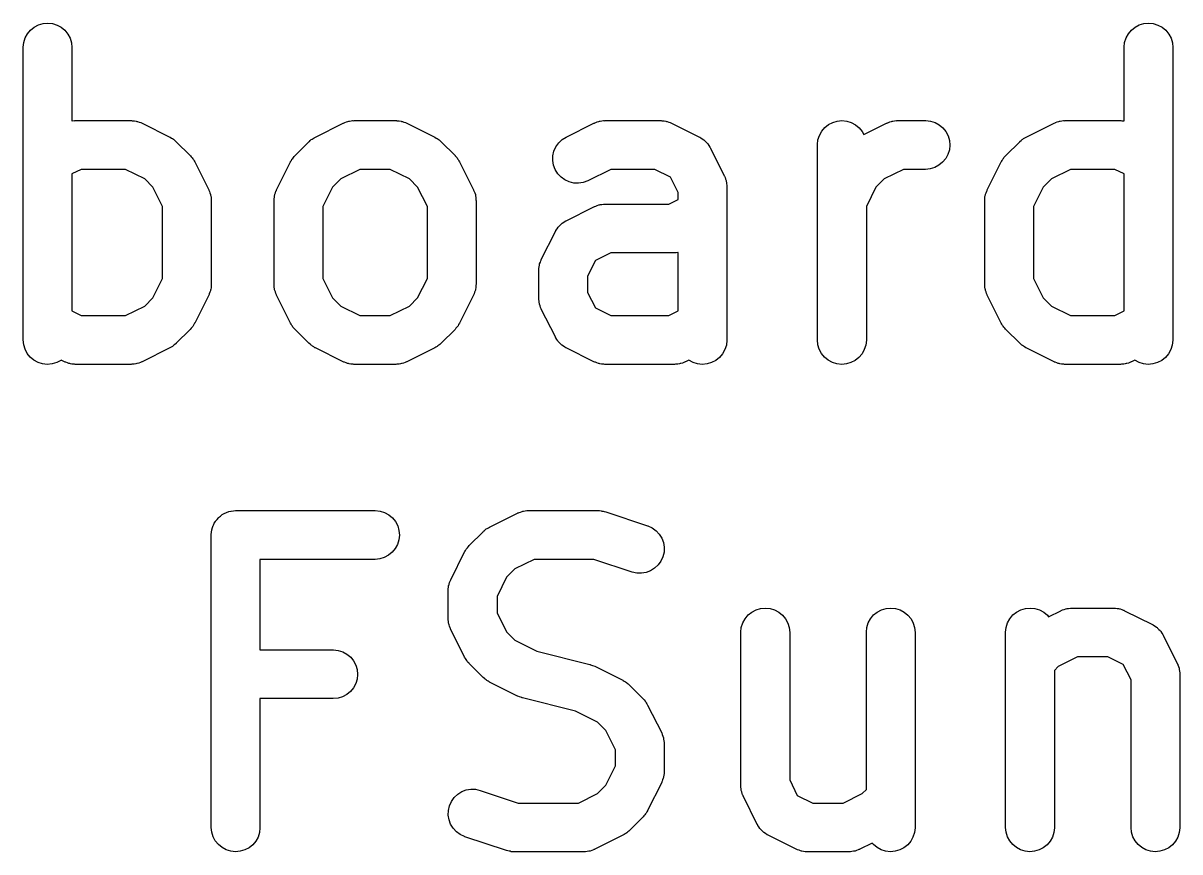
# Model space of a CAD drawing. Extents: x 78 to 209, y -131 to -41.
# Drawn here: x 168.59 to 174.51, y -102.51 to -98.26 of the extents above; entities that cross this region are included whole.
import ezdxf

# ---------------------------------------------------------------- set-up
doc = ezdxf.new("R2010")
doc.units = 0
doc.layers.add('BLACK', color=7, linetype='CONTINUOUS')

msp = doc.modelspace()

# ---------------------------------------------------------------- linework, layer by layer
at = {"layer": 'BLACK', "linetype": 'CONTINUOUS'}
for p, q in [((168.608, -98.3149), (168.624, -98.2963)), ((168.624, -98.2963), (168.643, -98.281)), ((168.643, -98.281), (168.664, -98.2697)), ((168.664, -98.2697), (168.688, -98.2628)), ((168.688, -98.2628), (168.712, -98.2606)), ((168.712, -98.2606), (168.736, -98.2631)), ((168.736, -98.2631), (168.76, -98.2703)), ((168.76, -98.2703), (168.781, -98.2819)), ((168.781, -98.2819), (168.8, -98.2975)), ((168.8, -98.2975), (168.815, -98.3164)), ((174.251, -98.3149), (174.267, -98.2963)), ((174.267, -98.2963), (174.286, -98.281)), ((174.286, -98.281), (174.307, -98.2697)), ((174.307, -98.2697), (174.331, -98.2628)), ((174.331, -98.2628), (174.355, -98.2606)), ((174.355, -98.2606), (174.379, -98.2631)), ((174.379, -98.2631), (174.402, -98.2703)), ((174.402, -98.2703), (174.424, -98.2819)), ((174.424, -98.2819), (174.443, -98.2975)), ((174.443, -98.2975), (174.458, -98.3164)), ((168.586, -98.3838), (168.589, -98.3596)), ((168.589, -98.3596), (168.596, -98.3363)), ((168.596, -98.3363), (168.608, -98.3149)), ((168.815, -98.3164), (168.827, -98.3379)), ((168.827, -98.3379), (168.834, -98.3613)), ((168.834, -98.3613), (168.836, -98.3856)), ((174.229, -98.3838), (174.232, -98.3596)), ((174.232, -98.3596), (174.239, -98.3363)), ((174.239, -98.3363), (174.251, -98.3149)), ((174.458, -98.3164), (174.47, -98.3379)), ((174.47, -98.3379), (174.477, -98.3613)), ((174.477, -98.3613), (174.479, -98.3856)), ((168.586, -98.3856), (168.586, -98.3838)), ((168.586, -99.8856), (168.586, -98.3856)), ((168.836, -98.3856), (168.836, -98.7623)), ((174.229, -98.3856), (174.229, -98.3838)), ((174.229, -98.7624), (174.229, -98.3856)), ((174.479, -98.3856), (174.479, -99.8856)), ((168.836, -98.7623), (168.838, -98.7621)), ((168.838, -98.7621), (168.847, -98.7608)), ((168.847, -98.7608), (168.85, -98.7609)), ((168.85, -98.7609), (168.854, -98.7606)), ((168.854, -98.7606), (169.14, -98.7606)), ((169.14, -98.7606), (169.141, -98.7606)), ((169.141, -98.7606), (169.145, -98.761)), ((169.145, -98.761), (169.149, -98.7609)), ((169.149, -98.7609), (169.157, -98.7624)), ((169.157, -98.7624), (169.166, -98.7633)), ((169.166, -98.7633), (169.169, -98.7644)), ((169.169, -98.7644), (169.173, -98.765)), ((169.173, -98.765), (169.181, -98.7681)), ((169.181, -98.7681), (169.189, -98.7707)), ((169.189, -98.7707), (169.192, -98.7725)), ((169.192, -98.7725), (169.196, -98.7738)), ((169.196, -98.7738), (169.338, -98.8452)), ((170.084, -98.8452), (170.227, -98.7738)), ((170.227, -98.7738), (170.228, -98.773)), ((170.228, -98.773), (170.232, -98.7717)), ((170.232, -98.7717), (170.235, -98.77)), ((170.235, -98.77), (170.243, -98.7675)), ((170.243, -98.7675), (170.251, -98.7646)), ((170.251, -98.7646), (170.255, -98.764)), ((170.255, -98.764), (170.258, -98.763)), ((170.258, -98.763), (170.267, -98.7621)), ((170.267, -98.7621), (170.275, -98.7608)), ((170.275, -98.7608), (170.279, -98.7609)), ((170.279, -98.7609), (170.283, -98.7606)), ((170.283, -98.7606), (170.497, -98.7606)), ((170.497, -98.7606), (170.499, -98.7606)), ((170.499, -98.7606), (170.502, -98.761)), ((170.502, -98.761), (170.506, -98.7609)), ((170.506, -98.7609), (170.514, -98.7624)), ((170.514, -98.7624), (170.523, -98.7633)), ((170.523, -98.7633), (170.526, -98.7644)), ((170.526, -98.7644), (170.53, -98.765)), ((170.53, -98.765), (170.538, -98.7681)), ((170.538, -98.7681), (170.546, -98.7707)), ((170.546, -98.7707), (170.549, -98.7725)), ((170.549, -98.7725), (170.553, -98.7738)), ((170.553, -98.7738), (170.696, -98.8452)), ((171.37, -98.8452), (171.512, -98.7738)), ((171.512, -98.7738), (171.514, -98.773)), ((171.514, -98.773), (171.517, -98.7717)), ((171.517, -98.7717), (171.521, -98.77)), ((171.521, -98.77), (171.529, -98.7675)), ((171.529, -98.7675), (171.537, -98.7646)), ((171.537, -98.7646), (171.54, -98.764)), ((171.54, -98.764), (171.544, -98.763)), ((171.544, -98.763), (171.553, -98.7621)), ((171.553, -98.7621), (171.561, -98.7608)), ((171.561, -98.7608), (171.565, -98.7609)), ((171.565, -98.7609), (171.568, -98.7606)), ((171.568, -98.7606), (171.854, -98.7606)), ((171.854, -98.7606), (171.856, -98.7606)), ((171.856, -98.7606), (171.859, -98.761)), ((171.859, -98.761), (171.863, -98.7609)), ((171.863, -98.7609), (171.872, -98.7624)), ((171.872, -98.7624), (171.88, -98.7633)), ((171.88, -98.7633), (171.883, -98.7644)), ((171.883, -98.7644), (171.887, -98.765)), ((171.887, -98.765), (171.895, -98.7681)), ((171.895, -98.7681), (171.903, -98.7707)), ((171.903, -98.7707), (171.906, -98.7725)), ((171.906, -98.7725), (171.91, -98.7738)), ((171.91, -98.7738), (172.053, -98.8452)), ((172.714, -98.781), (172.736, -98.7697)), ((172.736, -98.7697), (172.759, -98.7628)), ((172.759, -98.7628), (172.783, -98.7606)), ((172.783, -98.7606), (172.808, -98.7631)), ((172.808, -98.7631), (172.831, -98.7703)), ((172.831, -98.7703), (172.852, -98.7819)), ((172.895, -98.8324), (173.012, -98.7738)), ((173.012, -98.7738), (173.014, -98.773)), ((173.014, -98.773), (173.017, -98.7717)), ((173.017, -98.7717), (173.021, -98.77)), ((173.021, -98.77), (173.029, -98.7675)), ((173.029, -98.7675), (173.037, -98.7646)), ((173.037, -98.7646), (173.04, -98.764)), ((173.04, -98.764), (173.044, -98.763)), ((173.044, -98.763), (173.053, -98.7621)), ((173.053, -98.7621), (173.061, -98.7608)), ((173.061, -98.7608), (173.065, -98.7609)), ((173.065, -98.7609), (173.068, -98.7606)), ((173.068, -98.7606), (173.211, -98.7606)), ((173.211, -98.7606), (173.213, -98.7606)), ((173.213, -98.7606), (173.237, -98.7633)), ((173.237, -98.7633), (173.26, -98.7707)), ((173.26, -98.7707), (173.282, -98.7824)), ((173.727, -98.8452), (173.87, -98.7738)), ((173.87, -98.7738), (173.871, -98.773)), ((173.871, -98.773), (173.875, -98.7717)), ((173.875, -98.7717), (173.878, -98.77)), ((173.878, -98.77), (173.886, -98.7675)), ((173.886, -98.7675), (173.894, -98.7646)), ((173.894, -98.7646), (173.898, -98.764)), ((173.898, -98.764), (173.901, -98.763)), ((173.901, -98.763), (173.91, -98.7621)), ((173.91, -98.7621), (173.918, -98.7608)), ((173.918, -98.7608), (173.922, -98.7609)), ((173.922, -98.7609), (173.925, -98.7606)), ((173.925, -98.7606), (174.211, -98.7606)), ((174.211, -98.7606), (174.213, -98.7606)), ((174.213, -98.7606), (174.217, -98.761)), ((174.217, -98.761), (174.22, -98.7609)), ((174.22, -98.7609), (174.229, -98.7624)), ((174.229, -98.7624), (174.229, -98.7624)), ((172.66, -98.8596), (172.668, -98.8363)), ((172.668, -98.8363), (172.679, -98.8149)), ((172.679, -98.8149), (172.695, -98.7963)), ((172.695, -98.7963), (172.714, -98.781)), ((172.852, -98.7819), (172.871, -98.7975)), ((172.871, -98.7975), (172.887, -98.8164)), ((172.887, -98.8164), (172.895, -98.8324)), ((173.282, -98.7824), (173.3, -98.7981)), ((173.3, -98.7981), (173.316, -98.8171)), ((173.316, -98.8171), (173.327, -98.8387)), ((169.338, -98.8452), (169.34, -98.846)), ((169.34, -98.846), (169.346, -98.8498)), ((169.346, -98.8498), (169.352, -98.8531)), ((169.352, -98.8531), (169.356, -98.8564)), ((169.356, -98.8564), (169.36, -98.8593)), ((169.36, -98.8593), (169.366, -98.8642)), ((169.366, -98.8642), (169.371, -98.8686)), ((169.371, -98.8686), (169.442, -98.94)), ((169.98, -98.94), (170.051, -98.8686)), ((170.051, -98.8686), (170.053, -98.8674)), ((170.053, -98.8674), (170.058, -98.863)), ((170.058, -98.863), (170.063, -98.8582)), ((170.063, -98.8582), (170.068, -98.8554)), ((170.068, -98.8554), (170.072, -98.8522)), ((170.072, -98.8522), (170.078, -98.8489)), ((170.078, -98.8489), (170.084, -98.8452)), ((170.696, -98.8452), (170.697, -98.846)), ((170.697, -98.846), (170.703, -98.8498)), ((170.703, -98.8498), (170.709, -98.8531)), ((170.709, -98.8531), (170.713, -98.8564)), ((170.713, -98.8564), (170.718, -98.8593)), ((170.718, -98.8593), (170.723, -98.8642)), ((170.723, -98.8642), (170.728, -98.8686)), ((170.728, -98.8686), (170.8, -98.94)), ((171.307, -98.9171), (171.317, -98.8948)), ((171.317, -98.8948), (171.331, -98.8749)), ((171.331, -98.8749), (171.349, -98.8582)), ((171.349, -98.8582), (171.37, -98.8452)), ((172.053, -98.8452), (172.054, -98.846)), ((172.054, -98.846), (172.057, -98.8475)), ((172.057, -98.8475), (172.059, -98.8486)), ((172.059, -98.8486), (172.067, -98.8541)), ((172.067, -98.8541), (172.075, -98.8593)), ((172.075, -98.8593), (172.077, -98.8611)), ((172.077, -98.8611), (172.079, -98.8627)), ((172.079, -98.8627), (172.085, -98.8696)), ((172.085, -98.8696), (172.092, -98.8763)), ((172.092, -98.8763), (172.094, -98.8785)), ((172.094, -98.8785), (172.096, -98.8804)), ((172.096, -98.8804), (172.101, -98.8885)), ((172.101, -98.8885), (172.106, -98.8963)), ((172.658, -98.8838), (172.66, -98.8596)), ((172.658, -98.8856), (172.658, -98.8838)), ((172.658, -99.8856), (172.658, -98.8856)), ((173.327, -98.8387), (173.334, -98.8621)), ((173.334, -98.8621), (173.336, -98.8864)), ((173.336, -98.8864), (173.334, -98.9107)), ((173.623, -98.94), (173.694, -98.8686)), ((173.694, -98.8686), (173.695, -98.8674)), ((173.695, -98.8674), (173.701, -98.863)), ((173.701, -98.863), (173.706, -98.8582)), ((173.706, -98.8582), (173.71, -98.8554)), ((173.71, -98.8554), (173.714, -98.8522)), ((173.714, -98.8522), (173.721, -98.8489)), ((173.721, -98.8489), (173.727, -98.8452)), ((169.442, -98.94), (169.444, -98.9413)), ((169.444, -98.9413), (169.448, -98.9468)), ((169.448, -98.9468), (169.453, -98.9519)), ((169.453, -98.9519), (169.456, -98.9563)), ((169.964, -98.9589), (169.968, -98.9549)), ((169.968, -98.9549), (169.971, -98.9505)), ((169.971, -98.9505), (169.975, -98.9455)), ((169.975, -98.9455), (169.98, -98.94)), ((170.8, -98.94), (170.801, -98.9413)), ((170.801, -98.9413), (170.805, -98.9468)), ((170.805, -98.9468), (170.81, -98.9519)), ((170.81, -98.9519), (170.813, -98.9563)), ((171.301, -98.9408), (171.307, -98.9171)), ((171.301, -98.9652), (171.301, -98.9408)), ((172.106, -98.8963), (172.107, -98.8988)), ((172.107, -98.8988), (172.109, -98.9011)), ((172.109, -98.9011), (172.18, -99.044)), ((173.326, -98.934), (173.315, -98.9555)), ((173.334, -98.9107), (173.326, -98.934)), ((173.607, -98.9589), (173.611, -98.9549)), ((173.611, -98.9549), (173.613, -98.9505)), ((173.613, -98.9505), (173.618, -98.9455)), ((173.618, -98.9455), (173.623, -98.94)), ((168.884, -99.0106), (168.836, -99.0343)), ((169.11, -99.0106), (168.884, -99.0106)), ((169.209, -99.0597), (169.11, -99.0106)), ((169.456, -98.9563), (169.459, -98.9603)), ((169.459, -98.9603), (169.462, -98.9666)), ((169.462, -98.9666), (169.466, -98.9725)), ((169.466, -98.9725), (169.537, -99.1154)), ((169.885, -99.1154), (169.956, -98.9725)), ((169.956, -98.9725), (169.957, -98.971)), ((169.957, -98.971), (169.961, -98.9651)), ((169.961, -98.9651), (169.964, -98.9589)), ((170.312, -99.0106), (170.214, -99.0597)), ((170.467, -99.0106), (170.312, -99.0106)), ((170.566, -99.0597), (170.467, -99.0106)), ((170.813, -98.9563), (170.816, -98.9603)), ((170.816, -98.9603), (170.819, -98.9666)), ((170.819, -98.9666), (170.823, -98.9725)), ((170.823, -98.9725), (170.894, -99.1154)), ((171.305, -98.9893), (171.301, -98.9652)), ((171.313, -99.0121), (171.305, -98.9893)), ((171.326, -99.0329), (171.313, -99.0121)), ((171.598, -99.0106), (171.481, -99.0688)), ((171.824, -99.0106), (171.598, -99.0106)), ((171.904, -99.0502), (171.824, -99.0106)), ((173.098, -99.0106), (172.999, -99.0597)), ((173.211, -99.0106), (173.098, -99.0106)), ((173.235, -99.0082), (173.211, -99.0106)), ((173.259, -99.0011), (173.235, -99.0082)), ((173.28, -98.9897), (173.259, -99.0011)), ((173.299, -98.9743), (173.28, -98.9897)), ((173.315, -98.9555), (173.299, -98.9743)), ((173.528, -99.1154), (173.599, -98.9725)), ((173.599, -98.9725), (173.6, -98.971)), ((173.6, -98.971), (173.604, -98.9651)), ((173.604, -98.9651), (173.607, -98.9589)), ((173.955, -99.0106), (173.857, -99.0597)), ((174.182, -99.0106), (173.955, -99.0106)), ((174.229, -99.0343), (174.182, -99.0106)), ((168.836, -99.0343), (168.836, -99.7369)), ((169.251, -99.1025), (169.209, -99.0597)), ((170.214, -99.0597), (170.171, -99.1025)), ((170.608, -99.1025), (170.566, -99.0597)), ((171.343, -99.0507), (171.326, -99.0329)), ((171.362, -99.065), (171.343, -99.0507)), ((171.385, -99.0752), (171.362, -99.065)), ((171.48, -99.0696), (171.457, -99.078)), ((171.481, -99.0688), (171.48, -99.0696)), ((171.943, -99.1294), (171.904, -99.0502)), ((172.18, -99.044), (172.181, -99.0455)), ((172.181, -99.0455), (172.182, -99.049)), ((172.182, -99.049), (172.184, -99.0522)), ((172.184, -99.0522), (172.186, -99.0604)), ((172.186, -99.0604), (172.189, -99.0684)), ((172.189, -99.0684), (172.19, -99.0721)), ((172.19, -99.0721), (172.191, -99.0756)), ((172.999, -99.0597), (172.957, -99.1025)), ((173.857, -99.0597), (173.814, -99.1025)), ((174.229, -99.7369), (174.229, -99.0343)), ((169.3, -99.2008), (169.251, -99.1025)), ((169.537, -99.1154), (169.538, -99.1169)), ((169.538, -99.1169), (169.539, -99.1204)), ((169.539, -99.1204), (169.541, -99.1237)), ((169.541, -99.1237), (169.543, -99.1318)), ((169.543, -99.1318), (169.546, -99.1399)), ((169.876, -99.1382), (169.879, -99.1302)), ((169.879, -99.1302), (169.882, -99.122)), ((169.882, -99.122), (169.884, -99.1188)), ((169.884, -99.1188), (169.885, -99.1154)), ((170.171, -99.1025), (170.122, -99.2008)), ((170.658, -99.2008), (170.608, -99.1025)), ((170.894, -99.1154), (170.895, -99.1169)), ((170.895, -99.1169), (170.896, -99.1204)), ((170.896, -99.1204), (170.898, -99.1237)), ((170.898, -99.1237), (170.901, -99.1318)), ((170.901, -99.1318), (170.904, -99.1398)), ((171.408, -99.0808), (171.385, -99.0752)), ((171.433, -99.0818), (171.408, -99.0808)), ((171.457, -99.078), (171.433, -99.0818)), ((171.943, -99.1655), (171.943, -99.1294)), ((172.191, -99.0756), (172.192, -99.0841)), ((172.192, -99.0841), (172.193, -99.0925)), ((172.193, -99.0925), (172.193, -99.0962)), ((172.193, -99.0962), (172.193, -99.0999)), ((172.193, -99.0999), (172.193, -99.8856)), ((172.957, -99.1025), (172.908, -99.2008)), ((173.519, -99.1382), (173.522, -99.1302)), ((173.522, -99.1302), (173.525, -99.122)), ((173.525, -99.122), (173.527, -99.1188)), ((173.527, -99.1188), (173.528, -99.1154)), ((173.814, -99.1025), (173.765, -99.2008)), ((169.546, -99.1399), (169.547, -99.1435)), ((169.547, -99.1435), (169.548, -99.147)), ((169.548, -99.147), (169.549, -99.1555)), ((169.549, -99.1555), (169.55, -99.1639)), ((169.55, -99.1639), (169.55, -99.1676)), ((169.55, -99.1676), (169.55, -99.1713)), ((169.55, -99.1713), (169.55, -99.5999)), ((169.872, -99.1622), (169.874, -99.1538)), ((169.872, -99.1659), (169.872, -99.1622)), ((169.872, -99.1695), (169.872, -99.1659)), ((169.872, -99.1713), (169.872, -99.1695)), ((169.872, -99.5999), (169.872, -99.1713)), ((169.874, -99.1538), (169.875, -99.1453)), ((169.875, -99.1453), (169.876, -99.1418)), ((169.876, -99.1418), (169.876, -99.1382)), ((170.904, -99.1398), (170.904, -99.1435)), ((170.904, -99.1435), (170.905, -99.147)), ((170.905, -99.147), (170.906, -99.1555)), ((170.906, -99.1555), (170.907, -99.1639)), ((170.907, -99.1639), (170.907, -99.1676)), ((170.907, -99.1676), (170.908, -99.1713)), ((170.908, -99.1713), (170.908, -99.5999)), ((171.54, -99.1926), (171.544, -99.1915)), ((171.544, -99.1915), (171.553, -99.1907)), ((171.553, -99.1907), (171.561, -99.1894)), ((171.561, -99.1894), (171.565, -99.1895)), ((171.565, -99.1895), (171.568, -99.1891)), ((171.568, -99.1891), (171.896, -99.1891)), ((171.896, -99.1891), (171.943, -99.1655)), ((173.515, -99.1622), (173.516, -99.1538)), ((173.515, -99.1659), (173.515, -99.1622)), ((173.515, -99.1695), (173.515, -99.1659)), ((173.515, -99.1713), (173.515, -99.1695)), ((173.515, -99.5999), (173.515, -99.1713)), ((173.516, -99.1538), (173.517, -99.1453)), ((173.517, -99.1453), (173.519, -99.1418)), ((173.519, -99.1418), (173.519, -99.1382)), ((169.3, -99.5703), (169.3, -99.2008)), ((170.122, -99.2008), (170.122, -99.5703)), ((170.658, -99.5703), (170.658, -99.2008)), ((171.37, -99.2738), (171.512, -99.2023)), ((171.512, -99.2023), (171.514, -99.2016)), ((171.514, -99.2016), (171.517, -99.2003)), ((171.517, -99.2003), (171.521, -99.1986)), ((171.521, -99.1986), (171.529, -99.1961)), ((171.529, -99.1961), (171.537, -99.1932)), ((171.537, -99.1932), (171.54, -99.1926)), ((172.908, -99.2008), (172.908, -99.8856)), ((173.765, -99.2008), (173.765, -99.5703)), ((171.323, -99.3156), (171.328, -99.3076)), ((171.328, -99.3076), (171.33, -99.3057)), ((171.33, -99.3057), (171.331, -99.3035)), ((171.331, -99.3035), (171.338, -99.297)), ((171.338, -99.297), (171.345, -99.2901)), ((171.345, -99.2901), (171.347, -99.2886)), ((171.347, -99.2886), (171.349, -99.2868)), ((171.349, -99.2868), (171.357, -99.2817)), ((171.357, -99.2817), (171.365, -99.2763)), ((171.365, -99.2763), (171.367, -99.2752)), ((171.367, -99.2752), (171.37, -99.2738)), ((171.242, -99.4725), (171.314, -99.3297)), ((171.314, -99.3281), (171.316, -99.3258)), ((171.314, -99.3297), (171.314, -99.3281)), ((171.316, -99.3258), (171.317, -99.3234)), ((171.317, -99.3234), (171.323, -99.3156)), ((171.233, -99.4953), (171.237, -99.4873)), ((171.237, -99.4873), (171.239, -99.4792)), ((171.239, -99.4792), (171.241, -99.476)), ((171.241, -99.476), (171.242, -99.4725)), ((171.519, -99.4787), (171.479, -99.5579)), ((171.598, -99.4391), (171.519, -99.4787)), ((171.925, -99.4391), (171.598, -99.4391)), ((171.929, -99.4388), (171.925, -99.4391)), ((171.933, -99.4389), (171.929, -99.4388)), ((171.941, -99.4376), (171.933, -99.4389)), ((171.943, -99.4374), (171.941, -99.4376)), ((171.943, -99.7369), (171.943, -99.4374)), ((171.229, -99.5193), (171.231, -99.5109)), ((171.229, -99.523), (171.229, -99.5193)), ((171.229, -99.5267), (171.229, -99.523)), ((171.229, -99.5284), (171.229, -99.5267)), ((171.229, -99.6713), (171.229, -99.5284)), ((171.231, -99.5109), (171.232, -99.5024)), ((171.232, -99.5024), (171.233, -99.4989)), ((171.233, -99.4989), (171.233, -99.4953)), ((169.251, -99.6687), (169.3, -99.5703)), ((169.55, -99.5999), (169.55, -99.6016)), ((169.55, -99.6016), (169.55, -99.6053)), ((169.55, -99.6053), (169.55, -99.6089)), ((169.872, -99.6035), (169.872, -99.5999)), ((169.872, -99.6072), (169.872, -99.6035)), ((170.122, -99.5703), (170.171, -99.6687)), ((170.608, -99.6687), (170.658, -99.5703)), ((170.908, -99.6016), (170.907, -99.6053)), ((170.907, -99.6053), (170.907, -99.6089)), ((170.908, -99.5999), (170.908, -99.6016)), ((171.479, -99.5579), (171.479, -99.6418)), ((173.515, -99.6035), (173.515, -99.5999)), ((173.515, -99.6072), (173.515, -99.6035)), ((173.765, -99.5703), (173.814, -99.6687)), ((169.537, -99.6558), (169.466, -99.7986)), ((169.539, -99.6523), (169.537, -99.6558)), ((169.54, -99.6491), (169.539, -99.6523)), ((169.543, -99.641), (169.54, -99.6491)), ((169.546, -99.633), (169.543, -99.641)), ((169.547, -99.6294), (169.546, -99.633)), ((169.548, -99.6258), (169.547, -99.6294)), ((169.549, -99.6174), (169.548, -99.6258)), ((169.55, -99.6089), (169.549, -99.6174)), ((169.873, -99.6156), (169.872, -99.6072)), ((169.874, -99.6241), (169.873, -99.6156)), ((169.875, -99.6277), (169.874, -99.6241)), ((169.876, -99.6313), (169.875, -99.6277)), ((169.879, -99.6393), (169.876, -99.6313)), ((169.881, -99.6475), (169.879, -99.6393)), ((169.883, -99.6507), (169.881, -99.6475)), ((169.884, -99.6542), (169.883, -99.6507)), ((169.885, -99.6558), (169.884, -99.6542)), ((169.956, -99.7986), (169.885, -99.6558)), ((170.894, -99.6558), (170.823, -99.7986)), ((170.896, -99.6523), (170.894, -99.6558)), ((170.897, -99.6491), (170.896, -99.6523)), ((170.9, -99.6409), (170.897, -99.6491)), ((170.903, -99.633), (170.9, -99.6409)), ((170.904, -99.6294), (170.903, -99.633)), ((170.905, -99.6258), (170.904, -99.6294)), ((170.906, -99.6174), (170.905, -99.6258)), ((170.907, -99.6089), (170.906, -99.6174)), ((171.479, -99.6418), (171.519, -99.721)), ((173.516, -99.6156), (173.515, -99.6072)), ((173.517, -99.6241), (173.516, -99.6156)), ((173.518, -99.6277), (173.517, -99.6241)), ((173.519, -99.6313), (173.518, -99.6277)), ((173.522, -99.6393), (173.519, -99.6313)), ((173.524, -99.6475), (173.522, -99.6393)), ((173.526, -99.6507), (173.524, -99.6475)), ((173.527, -99.6542), (173.526, -99.6507)), ((173.528, -99.6558), (173.527, -99.6542)), ((173.599, -99.7986), (173.528, -99.6558)), ((169.11, -99.7606), (169.209, -99.7114)), ((169.209, -99.7114), (169.251, -99.6687)), ((170.171, -99.6687), (170.214, -99.7114)), ((170.214, -99.7114), (170.312, -99.7606)), ((170.467, -99.7606), (170.566, -99.7114)), ((170.566, -99.7114), (170.608, -99.6687)), ((171.229, -99.6749), (171.229, -99.6713)), ((171.229, -99.6786), (171.229, -99.6749)), ((171.231, -99.6871), (171.229, -99.6786)), ((171.231, -99.6956), (171.231, -99.6871)), ((171.232, -99.6991), (171.231, -99.6956)), ((171.233, -99.7027), (171.232, -99.6991)), ((171.236, -99.7107), (171.233, -99.7027)), ((171.238, -99.7189), (171.236, -99.7107)), ((171.24, -99.7222), (171.238, -99.7189)), ((171.241, -99.7256), (171.24, -99.7222)), ((171.242, -99.7272), (171.241, -99.7256)), ((171.519, -99.721), (171.598, -99.7606)), ((173.814, -99.6687), (173.857, -99.7114)), ((173.857, -99.7114), (173.955, -99.7606)), ((168.836, -99.7369), (168.884, -99.7606)), ((168.884, -99.7606), (169.11, -99.7606)), ((170.312, -99.7606), (170.467, -99.7606)), ((171.314, -99.87), (171.242, -99.7272)), ((171.598, -99.7606), (171.896, -99.7606)), ((171.896, -99.7606), (171.943, -99.7369)), ((173.955, -99.7606), (174.182, -99.7606)), ((174.182, -99.7606), (174.229, -99.7369)), ((169.442, -99.8311), (169.371, -99.9025)), ((169.447, -99.8257), (169.442, -99.8311)), ((169.452, -99.8206), (169.447, -99.8257)), ((169.455, -99.8163), (169.452, -99.8206)), ((169.458, -99.8123), (169.455, -99.8163)), ((169.461, -99.8061), (169.458, -99.8123)), ((169.465, -99.8002), (169.461, -99.8061)), ((169.466, -99.7986), (169.465, -99.8002)), ((169.96, -99.8046), (169.956, -99.7986)), ((169.963, -99.8108), (169.96, -99.8046)), ((169.967, -99.8149), (169.963, -99.8108)), ((169.969, -99.8193), (169.967, -99.8149)), ((169.974, -99.8244), (169.969, -99.8193)), ((169.979, -99.8299), (169.974, -99.8244)), ((169.98, -99.8311), (169.979, -99.8299)), ((170.051, -99.9025), (169.98, -99.8311)), ((170.8, -99.8311), (170.728, -99.9025)), ((170.804, -99.8257), (170.8, -99.8311)), ((170.809, -99.8206), (170.804, -99.8257)), ((170.812, -99.8163), (170.809, -99.8206)), ((170.815, -99.8123), (170.812, -99.8163)), ((170.818, -99.8061), (170.815, -99.8123)), ((170.822, -99.8002), (170.818, -99.8061)), ((170.823, -99.7986), (170.822, -99.8002)), ((173.603, -99.8046), (173.599, -99.7986)), ((173.606, -99.8108), (173.603, -99.8046)), ((173.61, -99.8149), (173.606, -99.8108)), ((173.612, -99.8193), (173.61, -99.8149)), ((173.617, -99.8244), (173.612, -99.8193)), ((173.622, -99.8299), (173.617, -99.8244)), ((173.623, -99.8311), (173.622, -99.8299)), ((173.694, -99.9025), (173.623, -99.8311)), ((168.589, -99.9098), (168.586, -99.8856)), ((169.371, -99.9025), (169.37, -99.9038)), ((170.057, -99.907), (170.051, -99.9025)), ((170.728, -99.9025), (170.727, -99.9038)), ((171.315, -99.8723), (171.314, -99.87)), ((171.316, -99.8748), (171.315, -99.8723)), ((171.322, -99.8826), (171.316, -99.8748)), ((171.327, -99.8907), (171.322, -99.8826)), ((171.328, -99.8927), (171.327, -99.8907)), ((171.33, -99.8949), (171.328, -99.8927)), ((171.337, -99.9015), (171.33, -99.8949)), ((171.343, -99.9084), (171.337, -99.9015)), ((172.193, -99.8873), (172.191, -99.9116)), ((172.193, -99.8856), (172.193, -99.8873)), ((172.66, -99.9098), (172.658, -99.8856)), ((172.908, -99.8873), (172.905, -99.9116)), ((172.908, -99.8856), (172.908, -99.8873)), ((173.7, -99.907), (173.694, -99.9025)), ((174.479, -99.8873), (174.476, -99.9116)), ((174.479, -99.8856), (174.479, -99.8873)), ((168.596, -99.9332), (168.589, -99.9098)), ((168.607, -99.9547), (168.596, -99.9332)), ((168.622, -99.9736), (168.607, -99.9547)), ((169.338, -99.9259), (169.196, -99.9974)), ((169.344, -99.9222), (169.338, -99.9259)), ((169.351, -99.919), (169.344, -99.9222)), ((169.355, -99.9157), (169.351, -99.919)), ((169.359, -99.913), (169.355, -99.9157)), ((169.364, -99.9081), (169.359, -99.913)), ((169.37, -99.9038), (169.364, -99.9081)), ((170.062, -99.9119), (170.057, -99.907)), ((170.066, -99.9147), (170.062, -99.9119)), ((170.07, -99.918), (170.066, -99.9147)), ((170.076, -99.9213), (170.07, -99.918)), ((170.082, -99.9252), (170.076, -99.9213)), ((170.084, -99.9259), (170.082, -99.9252)), ((170.227, -99.9974), (170.084, -99.9259)), ((170.696, -99.9259), (170.553, -99.9974)), ((170.702, -99.9222), (170.696, -99.9259)), ((170.708, -99.919), (170.702, -99.9222)), ((170.712, -99.9157), (170.708, -99.919)), ((170.716, -99.913), (170.712, -99.9157)), ((170.721, -99.9081), (170.716, -99.913)), ((170.727, -99.9038), (170.721, -99.9081)), ((171.346, -99.91), (171.343, -99.9084)), ((171.348, -99.9119), (171.346, -99.91)), ((171.355, -99.917), (171.348, -99.9119)), ((171.363, -99.9226), (171.355, -99.917)), ((171.366, -99.9237), (171.363, -99.9226)), ((171.368, -99.9252), (171.366, -99.9237)), ((171.37, -99.9259), (171.368, -99.9252)), ((171.512, -99.9974), (171.37, -99.9259)), ((172.171, -99.9562), (172.156, -99.9749)), ((172.183, -99.9348), (172.171, -99.9562)), ((172.191, -99.9116), (172.183, -99.9348)), ((172.667, -99.9332), (172.66, -99.9098)), ((172.678, -99.9547), (172.667, -99.9332)), ((172.694, -99.9736), (172.678, -99.9547)), ((172.886, -99.9562), (172.87, -99.9749)), ((172.897, -99.9348), (172.886, -99.9562)), ((172.905, -99.9116), (172.897, -99.9348)), ((173.705, -99.9119), (173.7, -99.907)), ((173.709, -99.9147), (173.705, -99.9119)), ((173.713, -99.918), (173.709, -99.9147)), ((173.719, -99.9213), (173.713, -99.918)), ((173.725, -99.9252), (173.719, -99.9213)), ((173.727, -99.9259), (173.725, -99.9252)), ((173.87, -99.9974), (173.727, -99.9259)), ((174.457, -99.9562), (174.441, -99.9749)), ((174.469, -99.9348), (174.457, -99.9562)), ((174.476, -99.9116), (174.469, -99.9348)), ((168.641, -99.9892), (168.622, -99.9736)), ((168.663, -100.001), (168.641, -99.9892)), ((168.686, -100.008), (168.663, -100.001)), ((168.71, -100.011), (168.686, -100.008)), ((168.735, -100.008), (168.71, -100.011)), ((168.758, -100.001), (168.735, -100.008)), ((168.78, -99.9902), (168.758, -100.001)), ((168.781, -99.9889), (168.78, -99.9902)), ((168.798, -99.9974), (168.781, -99.9889)), ((168.802, -99.9987), (168.798, -99.9974)), ((168.805, -100), (168.802, -99.9987)), ((168.813, -100.003), (168.805, -100)), ((168.821, -100.006), (168.813, -100.003)), ((168.825, -100.007), (168.821, -100.006)), ((168.828, -100.008), (168.825, -100.007)), ((168.836, -100.009), (168.828, -100.008)), ((168.845, -100.01), (168.836, -100.009)), ((168.849, -100.01), (168.845, -100.01)), ((168.852, -100.011), (168.849, -100.01)), ((168.854, -100.011), (168.852, -100.011)), ((169.14, -100.011), (168.854, -100.011)), ((169.143, -100.01), (169.14, -100.011)), ((169.147, -100.01), (169.143, -100.01)), ((169.155, -100.009), (169.147, -100.01)), ((169.164, -100.008), (169.155, -100.009)), ((169.168, -100.007), (169.164, -100.008)), ((169.171, -100.007), (169.168, -100.007)), ((169.179, -100.004), (169.171, -100.007)), ((169.187, -100.001), (169.179, -100.004)), ((169.191, -99.9994), (169.187, -100.001)), ((169.194, -99.9981), (169.191, -99.9994)), ((169.196, -99.9974), (169.194, -99.9981)), ((170.23, -99.9987), (170.227, -99.9974)), ((170.233, -100), (170.23, -99.9987)), ((170.241, -100.003), (170.233, -100)), ((170.249, -100.006), (170.241, -100.003)), ((170.253, -100.007), (170.249, -100.006)), ((170.257, -100.008), (170.253, -100.007)), ((170.265, -100.009), (170.257, -100.008)), ((170.273, -100.01), (170.265, -100.009)), ((170.277, -100.01), (170.273, -100.01)), ((170.281, -100.011), (170.277, -100.01)), ((170.283, -100.011), (170.281, -100.011)), ((170.497, -100.011), (170.283, -100.011)), ((170.501, -100.01), (170.497, -100.011)), ((170.504, -100.01), (170.501, -100.01)), ((170.513, -100.009), (170.504, -100.01)), ((170.521, -100.008), (170.513, -100.009)), ((170.525, -100.007), (170.521, -100.008)), ((170.528, -100.007), (170.525, -100.007)), ((170.536, -100.004), (170.528, -100.007)), ((170.544, -100.001), (170.536, -100.004)), ((170.548, -99.9994), (170.544, -100.001)), ((170.551, -99.9981), (170.548, -99.9994)), ((170.553, -99.9974), (170.551, -99.9981)), ((171.516, -99.9987), (171.512, -99.9974)), ((171.519, -100), (171.516, -99.9987)), ((171.527, -100.003), (171.519, -100)), ((171.535, -100.006), (171.527, -100.003)), ((171.539, -100.007), (171.535, -100.006)), ((171.542, -100.008), (171.539, -100.007)), ((171.551, -100.009), (171.542, -100.008)), ((171.559, -100.01), (171.551, -100.009)), ((171.563, -100.01), (171.559, -100.01)), ((171.567, -100.011), (171.563, -100.01)), ((171.568, -100.011), (171.567, -100.011)), ((171.925, -100.011), (171.568, -100.011)), ((171.929, -100.01), (171.925, -100.011)), ((171.933, -100.01), (171.929, -100.01)), ((171.941, -100.009), (171.933, -100.01)), ((171.95, -100.008), (171.941, -100.009)), ((171.953, -100.007), (171.95, -100.008)), ((171.957, -100.007), (171.953, -100.007)), ((171.965, -100.004), (171.957, -100.007)), ((171.973, -100.001), (171.965, -100.004)), ((171.976, -99.9994), (171.973, -100.001)), ((171.98, -99.9981), (171.976, -99.9994)), ((171.981, -99.9974), (171.98, -99.9981)), ((171.998, -99.989), (171.981, -99.9974)), ((171.998, -99.9892), (171.998, -99.989)), ((172.02, -100.001), (171.998, -99.9892)), ((172.043, -100.008), (172.02, -100.001)), ((172.067, -100.011), (172.043, -100.008)), ((172.092, -100.008), (172.067, -100.011)), ((172.115, -100.001), (172.092, -100.008)), ((172.137, -99.9902), (172.115, -100.001)), ((172.156, -99.9749), (172.137, -99.9902)), ((172.713, -99.9892), (172.694, -99.9736)), ((172.734, -100.001), (172.713, -99.9892)), ((172.757, -100.008), (172.734, -100.001)), ((172.782, -100.011), (172.757, -100.008)), ((172.806, -100.008), (172.782, -100.011)), ((172.829, -100.001), (172.806, -100.008)), ((172.851, -99.9902), (172.829, -100.001)), ((172.87, -99.9749), (172.851, -99.9902)), ((173.873, -99.9987), (173.87, -99.9974)), ((173.876, -100), (173.873, -99.9987)), ((173.884, -100.003), (173.876, -100)), ((173.892, -100.006), (173.884, -100.003)), ((173.896, -100.007), (173.892, -100.006)), ((173.899, -100.008), (173.896, -100.007)), ((173.908, -100.009), (173.899, -100.008)), ((173.916, -100.01), (173.908, -100.009)), ((173.92, -100.01), (173.916, -100.01)), ((173.924, -100.011), (173.92, -100.01)), ((173.925, -100.011), (173.924, -100.011)), ((174.211, -100.011), (173.925, -100.011)), ((174.215, -100.01), (174.211, -100.011)), ((174.218, -100.01), (174.215, -100.01)), ((174.227, -100.009), (174.218, -100.01)), ((174.235, -100.008), (174.227, -100.009)), ((174.239, -100.007), (174.235, -100.008)), ((174.243, -100.007), (174.239, -100.007)), ((174.251, -100.004), (174.243, -100.007)), ((174.259, -100.001), (174.251, -100.004)), ((174.262, -99.9994), (174.259, -100.001)), ((174.265, -99.9981), (174.262, -99.9994)), ((174.267, -99.9974), (174.265, -99.9981)), ((174.284, -99.989), (174.267, -99.9974)), ((174.284, -99.9892), (174.284, -99.989)), ((174.306, -100.001), (174.284, -99.9892)), ((174.329, -100.008), (174.306, -100.001)), ((174.353, -100.011), (174.329, -100.008)), ((174.377, -100.008), (174.353, -100.011)), ((174.401, -100.001), (174.377, -100.008)), ((174.422, -99.9902), (174.401, -100.001)), ((174.441, -99.9749), (174.422, -99.9902)), ((169.588, -100.796), (169.597, -100.789)), ((169.597, -100.789), (169.606, -100.781)), ((169.606, -100.781), (169.607, -100.781)), ((169.607, -100.781), (169.617, -100.776)), ((169.607, -100.781), (169.607, -100.781)), ((169.617, -100.776), (169.628, -100.77)), ((169.628, -100.77), (169.628, -100.77)), ((169.628, -100.77), (169.629, -100.77)), ((169.629, -100.77), (169.64, -100.766)), ((169.64, -100.766), (169.651, -100.763)), ((169.651, -100.763), (169.652, -100.763)), ((169.652, -100.763), (169.664, -100.762)), ((169.652, -100.763), (169.652, -100.763)), ((169.664, -100.762), (169.675, -100.761)), ((169.675, -100.761), (170.39, -100.761)), ((170.39, -100.761), (170.391, -100.761)), ((170.391, -100.761), (170.416, -100.763)), ((170.416, -100.763), (170.439, -100.771)), ((170.439, -100.771), (170.46, -100.782)), ((170.46, -100.782), (170.479, -100.798)), ((170.977, -100.845), (171.12, -100.774)), ((171.12, -100.774), (171.121, -100.773)), ((171.121, -100.773), (171.125, -100.772)), ((171.125, -100.772), (171.128, -100.77)), ((171.128, -100.77), (171.136, -100.768)), ((171.136, -100.768), (171.144, -100.765)), ((171.144, -100.765), (171.148, -100.764)), ((171.148, -100.764), (171.151, -100.763)), ((171.151, -100.763), (171.16, -100.762)), ((171.16, -100.762), (171.168, -100.761)), ((171.168, -100.761), (171.172, -100.761)), ((171.172, -100.761), (171.175, -100.761)), ((171.175, -100.761), (171.533, -100.761)), ((171.533, -100.761), (171.534, -100.761)), ((171.534, -100.761), (171.541, -100.761)), ((171.541, -100.761), (171.548, -100.762)), ((171.548, -100.762), (171.553, -100.763)), ((171.553, -100.763), (171.559, -100.763)), ((171.559, -100.763), (171.565, -100.765)), ((171.565, -100.765), (171.572, -100.767)), ((171.572, -100.767), (171.786, -100.838)), ((169.553, -100.86), (169.557, -100.848)), ((169.557, -100.848), (169.56, -100.837)), ((169.56, -100.837), (169.561, -100.836)), ((169.56, -100.837), (169.56, -100.837)), ((169.561, -100.836), (169.566, -100.826)), ((169.566, -100.826), (169.572, -100.816)), ((169.572, -100.815), (169.58, -100.806)), ((169.572, -100.816), (169.572, -100.815)), ((169.572, -100.815), (169.572, -100.815)), ((169.58, -100.806), (169.587, -100.797)), ((169.587, -100.797), (169.588, -100.797)), ((169.588, -100.797), (169.588, -100.796)), ((170.479, -100.798), (170.494, -100.817)), ((170.494, -100.817), (170.506, -100.839)), ((170.506, -100.839), (170.512, -100.862)), ((170.96, -100.855), (170.964, -100.852)), ((170.964, -100.852), (170.971, -100.849)), ((170.971, -100.849), (170.977, -100.845)), ((171.786, -100.838), (171.788, -100.839)), ((171.788, -100.839), (171.81, -100.849)), ((171.81, -100.849), (171.83, -100.864)), ((169.55, -100.884), (169.552, -100.872)), ((169.55, -100.885), (169.55, -100.884)), ((169.55, -100.886), (169.55, -100.885)), ((169.55, -100.885), (169.55, -100.885)), ((169.55, -100.885), (169.55, -100.885)), ((169.55, -102.386), (169.55, -100.886)), ((169.552, -100.872), (169.553, -100.86)), ((169.553, -100.86), (169.553, -100.86)), ((169.553, -100.86), (169.553, -100.86)), ((170.512, -100.911), (170.505, -100.934)), ((170.512, -100.862), (170.515, -100.886)), ((170.515, -100.886), (170.512, -100.911)), ((170.873, -100.94), (170.944, -100.869)), ((170.944, -100.869), (170.945, -100.867)), ((170.945, -100.867), (170.951, -100.863)), ((170.951, -100.863), (170.956, -100.858)), ((170.956, -100.858), (170.96, -100.855)), ((171.83, -100.864), (171.846, -100.881)), ((171.846, -100.881), (171.859, -100.902)), ((171.859, -100.902), (171.868, -100.925)), ((170.493, -100.955), (170.478, -100.974)), ((170.505, -100.934), (170.493, -100.955)), ((170.85, -100.971), (170.854, -100.965)), ((170.854, -100.965), (170.857, -100.959)), ((170.857, -100.959), (170.861, -100.955)), ((170.861, -100.955), (170.863, -100.951)), ((170.863, -100.951), (170.868, -100.945)), ((170.868, -100.945), (170.873, -100.94)), ((171.868, -100.925), (171.872, -100.949)), ((171.872, -100.949), (171.871, -100.974)), ((170.39, -101.011), (169.8, -101.011)), ((169.8, -101.011), (169.8, -101.475)), ((170.414, -101.008), (170.39, -101.011)), ((170.437, -101.001), (170.414, -101.008)), ((170.459, -100.99), (170.437, -101.001)), ((170.478, -100.974), (170.459, -100.99)), ((170.778, -101.115), (170.849, -100.973)), ((170.849, -100.973), (170.85, -100.971)), ((171.205, -101.011), (171.107, -101.06)), ((171.512, -101.011), (171.205, -101.011)), ((171.707, -101.076), (171.512, -101.011)), ((171.855, -101.02), (171.841, -101.039)), ((171.865, -100.997), (171.855, -101.02)), ((171.871, -100.974), (171.865, -100.997)), ((171.107, -101.06), (171.064, -101.102)), ((171.731, -101.081), (171.707, -101.076)), ((171.755, -101.082), (171.731, -101.081)), ((171.78, -101.078), (171.755, -101.082)), ((171.802, -101.069), (171.78, -101.078)), ((171.823, -101.056), (171.802, -101.069)), ((171.841, -101.039), (171.823, -101.056)), ((170.766, -101.154), (170.767, -101.145)), ((170.767, -101.145), (170.769, -101.142)), ((170.769, -101.138), (170.772, -101.13)), ((170.769, -101.142), (170.769, -101.138)), ((170.772, -101.13), (170.775, -101.122)), ((170.775, -101.122), (170.777, -101.119)), ((170.777, -101.119), (170.778, -101.115)), ((171.064, -101.102), (171.015, -101.201)), ((170.765, -101.162), (170.766, -101.154)), ((170.765, -101.166), (170.765, -101.162)), ((170.765, -101.17), (170.765, -101.166)), ((170.765, -101.171), (170.765, -101.17)), ((170.765, -101.314), (170.765, -101.171)), ((171.015, -101.201), (171.015, -101.285)), ((172.343, -101.27), (172.366, -101.263)), ((172.366, -101.263), (172.391, -101.261)), ((172.391, -101.261), (172.415, -101.263)), ((172.415, -101.263), (172.438, -101.27)), ((172.986, -101.27), (173.009, -101.263)), ((173.009, -101.263), (173.033, -101.261)), ((173.033, -101.261), (173.058, -101.263)), ((173.058, -101.263), (173.081, -101.27)), ((173.7, -101.27), (173.723, -101.263)), ((173.723, -101.263), (173.748, -101.261)), ((173.748, -101.261), (173.772, -101.263)), ((173.772, -101.263), (173.795, -101.27)), ((173.922, -101.268), (173.93, -101.265)), ((173.93, -101.265), (173.933, -101.264)), ((173.933, -101.264), (173.937, -101.263)), ((173.937, -101.263), (173.945, -101.262)), ((173.945, -101.262), (173.954, -101.261)), ((173.954, -101.261), (173.957, -101.261)), ((173.957, -101.261), (173.961, -101.261)), ((173.961, -101.261), (174.175, -101.261)), ((174.175, -101.261), (174.177, -101.261)), ((174.177, -101.261), (174.181, -101.261)), ((174.181, -101.261), (174.185, -101.261)), ((174.185, -101.261), (174.193, -101.262)), ((174.193, -101.262), (174.201, -101.263)), ((174.201, -101.263), (174.205, -101.264)), ((174.205, -101.264), (174.209, -101.265)), ((174.209, -101.265), (174.217, -101.268)), ((170.765, -101.318), (170.765, -101.314)), ((170.765, -101.321), (170.765, -101.318)), ((170.766, -101.33), (170.765, -101.321)), ((171.015, -101.285), (171.064, -101.383)), ((172.275, -101.336), (172.287, -101.315)), ((172.287, -101.315), (172.302, -101.296)), ((172.302, -101.296), (172.321, -101.281)), ((172.321, -101.281), (172.343, -101.27)), ((172.438, -101.27), (172.46, -101.282)), ((172.46, -101.282), (172.478, -101.297)), ((172.478, -101.297), (172.494, -101.316)), ((172.494, -101.316), (172.505, -101.338)), ((172.918, -101.336), (172.929, -101.315)), ((172.929, -101.315), (172.945, -101.296)), ((172.945, -101.296), (172.964, -101.281)), ((172.964, -101.281), (172.986, -101.27)), ((173.081, -101.27), (173.102, -101.282)), ((173.102, -101.282), (173.121, -101.297)), ((173.121, -101.297), (173.137, -101.316)), ((173.137, -101.316), (173.148, -101.338)), ((173.632, -101.336), (173.644, -101.315)), ((173.644, -101.315), (173.659, -101.296)), ((173.659, -101.296), (173.678, -101.281)), ((173.678, -101.281), (173.7, -101.27)), ((173.795, -101.27), (173.817, -101.282)), ((173.817, -101.282), (173.836, -101.297)), ((173.836, -101.297), (173.842, -101.305)), ((173.842, -101.305), (173.905, -101.274)), ((173.905, -101.274), (173.907, -101.273)), ((173.907, -101.273), (173.91, -101.272)), ((173.91, -101.272), (173.914, -101.27)), ((173.914, -101.27), (173.922, -101.268)), ((174.217, -101.268), (174.225, -101.271)), ((174.225, -101.271), (174.228, -101.272)), ((174.228, -101.272), (174.231, -101.274)), ((174.231, -101.274), (174.374, -101.345)), ((170.767, -101.338), (170.766, -101.33)), ((170.768, -101.342), (170.767, -101.338)), ((170.769, -101.346), (170.768, -101.342)), ((170.772, -101.354), (170.769, -101.346)), ((170.774, -101.362), (170.772, -101.354)), ((170.776, -101.365), (170.774, -101.362)), ((170.777, -101.368), (170.776, -101.365)), ((170.778, -101.37), (170.777, -101.368)), ((170.849, -101.513), (170.778, -101.37)), ((171.064, -101.383), (171.107, -101.426)), ((172.265, -101.384), (172.267, -101.36)), ((172.265, -101.386), (172.265, -101.384)), ((172.267, -101.36), (172.275, -101.336)), ((172.505, -101.338), (172.512, -101.361)), ((172.512, -101.361), (172.515, -101.386)), ((172.908, -101.384), (172.91, -101.36)), ((172.908, -101.386), (172.908, -101.384)), ((172.91, -101.36), (172.918, -101.336)), ((173.148, -101.338), (173.155, -101.361)), ((173.155, -101.361), (173.158, -101.386)), ((173.622, -101.384), (173.625, -101.36)), ((173.622, -101.386), (173.622, -101.384)), ((173.625, -101.36), (173.632, -101.336)), ((174.374, -101.345), (174.376, -101.346)), ((174.376, -101.346), (174.378, -101.347)), ((174.378, -101.347), (174.38, -101.349)), ((174.38, -101.349), (174.388, -101.354)), ((174.388, -101.354), (174.396, -101.359)), ((174.396, -101.359), (174.398, -101.361)), ((174.398, -101.361), (174.4, -101.363)), ((174.4, -101.363), (174.407, -101.37)), ((174.407, -101.37), (174.414, -101.376)), ((174.414, -101.376), (174.415, -101.378)), ((174.415, -101.378), (174.417, -101.38)), ((174.417, -101.38), (174.422, -101.389)), ((171.107, -101.426), (171.219, -101.482)), ((172.265, -102.171), (172.265, -101.386)), ((172.515, -101.386), (172.515, -102.142)), ((172.908, -102.191), (172.908, -101.386)), ((173.158, -101.386), (173.158, -102.386)), ((173.622, -102.386), (173.622, -101.386)), ((174.422, -101.389), (174.428, -101.396)), ((174.428, -101.396), (174.429, -101.399)), ((174.429, -101.399), (174.43, -101.401)), ((174.43, -101.401), (174.502, -101.544)), ((169.8, -101.475), (170.175, -101.475)), ((170.175, -101.475), (170.177, -101.475)), ((170.177, -101.475), (170.201, -101.478)), ((170.201, -101.478), (170.225, -101.485)), ((170.225, -101.485), (170.246, -101.497)), ((170.246, -101.497), (170.265, -101.512)), ((171.219, -101.482), (171.491, -101.55)), ((170.265, -101.512), (170.28, -101.531)), ((170.28, -101.531), (170.291, -101.553)), ((170.291, -101.553), (170.298, -101.576)), ((170.853, -101.519), (170.849, -101.513)), ((170.856, -101.525), (170.853, -101.519)), ((170.86, -101.529), (170.856, -101.525)), ((170.862, -101.534), (170.86, -101.529)), ((170.867, -101.539), (170.862, -101.534)), ((170.872, -101.544), (170.867, -101.539)), ((170.873, -101.545), (170.872, -101.544)), ((170.944, -101.617), (170.873, -101.545)), ((171.491, -101.55), (171.493, -101.55)), ((171.493, -101.55), (171.494, -101.551)), ((171.494, -101.551), (171.494, -101.551)), ((171.494, -101.551), (171.505, -101.555)), ((171.505, -101.555), (171.516, -101.559)), ((171.516, -101.559), (171.516, -101.559)), ((171.516, -101.559), (171.517, -101.559)), ((171.517, -101.559), (171.66, -101.631)), ((173.892, -101.56), (173.872, -101.58)), ((173.991, -101.511), (173.892, -101.56)), ((174.146, -101.511), (173.991, -101.511)), ((174.225, -101.55), (174.146, -101.511)), ((174.265, -101.629), (174.225, -101.55)), ((174.502, -101.544), (174.502, -101.546)), ((174.502, -101.546), (174.504, -101.549)), ((174.504, -101.549), (174.505, -101.552)), ((174.505, -101.552), (174.508, -101.56)), ((174.508, -101.56), (174.511, -101.568)), ((170.298, -101.576), (170.3, -101.601)), ((170.3, -101.601), (170.298, -101.625)), ((170.95, -101.621), (170.944, -101.617)), ((170.955, -101.626), (170.95, -101.621)), ((173.872, -101.58), (173.872, -102.386)), ((174.511, -101.568), (174.511, -101.572)), ((174.511, -101.572), (174.512, -101.576)), ((174.512, -101.576), (174.513, -101.584)), ((174.513, -101.584), (174.514, -101.593)), ((174.514, -101.593), (174.514, -101.596)), ((174.514, -101.596), (174.515, -101.6)), ((174.515, -101.6), (174.515, -102.386)), ((170.279, -101.67), (170.264, -101.689)), ((170.291, -101.648), (170.279, -101.67)), ((170.298, -101.625), (170.291, -101.648)), ((170.959, -101.629), (170.955, -101.626)), ((170.963, -101.632), (170.959, -101.629)), ((170.969, -101.636), (170.963, -101.632)), ((170.975, -101.639), (170.969, -101.636)), ((170.977, -101.64), (170.975, -101.639)), ((171.12, -101.712), (170.977, -101.64)), ((171.66, -101.631), (171.661, -101.632)), ((171.661, -101.632), (171.667, -101.636)), ((171.667, -101.636), (171.674, -101.639)), ((171.674, -101.639), (171.678, -101.642)), ((171.678, -101.642), (171.682, -101.645)), ((171.682, -101.645), (171.687, -101.65)), ((171.687, -101.65), (171.692, -101.654)), ((171.692, -101.654), (171.764, -101.726)), ((174.265, -102.386), (174.265, -101.629)), ((170.175, -101.725), (169.8, -101.725)), ((169.8, -101.725), (169.8, -102.386)), ((170.2, -101.722), (170.175, -101.725)), ((170.223, -101.715), (170.2, -101.722)), ((170.245, -101.704), (170.223, -101.715)), ((170.264, -101.689), (170.245, -101.704)), ((171.121, -101.712), (171.12, -101.712)), ((171.12, -101.712), (171.12, -101.712)), ((171.131, -101.716), (171.121, -101.712)), ((171.142, -101.72), (171.131, -101.716)), ((171.143, -101.72), (171.142, -101.72)), ((171.143, -101.721), (171.143, -101.72)), ((171.145, -101.721), (171.143, -101.721)), ((171.418, -101.789), (171.145, -101.721)), ((171.764, -101.726), (171.765, -101.727)), ((171.765, -101.727), (171.769, -101.732)), ((171.769, -101.732), (171.774, -101.738)), ((171.774, -101.738), (171.777, -101.742)), ((171.53, -101.845), (171.418, -101.789)), ((171.777, -101.742), (171.78, -101.746)), ((171.78, -101.746), (171.783, -101.752)), ((171.783, -101.752), (171.787, -101.758)), ((171.787, -101.758), (171.859, -101.901)), ((171.573, -101.888), (171.53, -101.845)), ((171.622, -101.987), (171.573, -101.888)), ((171.859, -101.901), (171.859, -101.903)), ((171.859, -101.903), (171.861, -101.906)), ((171.861, -101.906), (171.862, -101.909)), ((171.862, -101.909), (171.865, -101.918)), ((171.865, -101.918), (171.868, -101.926)), ((171.868, -101.926), (171.868, -101.929)), ((171.868, -101.929), (171.869, -101.933)), ((171.869, -101.933), (171.87, -101.941)), ((171.87, -101.941), (171.872, -101.95)), ((171.872, -101.95), (171.871, -101.953)), ((171.871, -101.953), (171.872, -101.957)), ((171.872, -101.957), (171.872, -102.1)), ((171.622, -102.07), (171.622, -101.987)), ((171.573, -102.169), (171.622, -102.07)), ((171.859, -102.156), (171.787, -102.299)), ((171.86, -102.152), (171.859, -102.156)), ((171.862, -102.149), (171.86, -102.152)), ((171.864, -102.141), (171.862, -102.149)), ((171.867, -102.133), (171.864, -102.141)), ((171.868, -102.129), (171.867, -102.133)), ((171.869, -102.126), (171.868, -102.129)), ((171.87, -102.117), (171.869, -102.126)), ((171.872, -102.109), (171.87, -102.117)), ((171.872, -102.102), (171.871, -102.105)), ((171.871, -102.105), (171.872, -102.109)), ((171.872, -102.1), (171.872, -102.102)), ((172.515, -102.142), (172.554, -102.221)), ((170.796, -102.232), (170.814, -102.215)), ((170.814, -102.215), (170.834, -102.202)), ((170.834, -102.202), (170.857, -102.193)), ((170.857, -102.193), (170.881, -102.189)), ((170.881, -102.189), (170.905, -102.19)), ((170.905, -102.19), (170.929, -102.196)), ((170.929, -102.196), (171.124, -102.261)), ((171.432, -102.261), (171.53, -102.211)), ((171.53, -102.211), (171.573, -102.169)), ((172.265, -102.175), (172.265, -102.171)), ((172.265, -102.179), (172.265, -102.175)), ((172.266, -102.187), (172.265, -102.179)), ((172.267, -102.196), (172.266, -102.187)), ((172.268, -102.199), (172.267, -102.196)), ((172.269, -102.203), (172.268, -102.199)), ((172.272, -102.211), (172.269, -102.203)), ((172.274, -102.219), (172.272, -102.211)), ((172.789, -102.261), (172.887, -102.211)), ((172.887, -102.211), (172.908, -102.191)), ((170.766, -102.298), (170.771, -102.274)), ((170.771, -102.274), (170.781, -102.252)), ((170.781, -102.252), (170.796, -102.232)), ((171.124, -102.261), (171.432, -102.261)), ((172.276, -102.222), (172.274, -102.219)), ((172.277, -102.226), (172.276, -102.222)), ((172.278, -102.227), (172.277, -102.226)), ((172.349, -102.37), (172.278, -102.227)), ((172.554, -102.221), (172.634, -102.261)), ((172.634, -102.261), (172.789, -102.261)), ((170.765, -102.322), (170.766, -102.298)), ((170.769, -102.346), (170.765, -102.322)), ((171.764, -102.331), (171.692, -102.403)), ((171.768, -102.326), (171.764, -102.331)), ((171.773, -102.321), (171.768, -102.326)), ((171.776, -102.316), (171.773, -102.321)), ((171.779, -102.312), (171.776, -102.316)), ((171.783, -102.306), (171.779, -102.312)), ((171.786, -102.3), (171.783, -102.306)), ((171.787, -102.299), (171.786, -102.3)), ((169.553, -102.41), (169.55, -102.386)), ((169.8, -102.387), (169.798, -102.412)), ((169.8, -102.386), (169.8, -102.387)), ((170.777, -102.369), (170.769, -102.346)), ((170.79, -102.39), (170.777, -102.369)), ((170.807, -102.408), (170.79, -102.39)), ((172.351, -102.372), (172.349, -102.37)), ((172.352, -102.375), (172.351, -102.372)), ((172.357, -102.383), (172.352, -102.375)), ((172.362, -102.391), (172.357, -102.383)), ((172.364, -102.393), (172.362, -102.391)), ((172.366, -102.395), (172.364, -102.393)), ((173.158, -102.387), (173.155, -102.412)), ((173.158, -102.386), (173.158, -102.387)), ((173.624, -102.41), (173.622, -102.386)), ((173.872, -102.387), (173.869, -102.412)), ((173.872, -102.386), (173.872, -102.387)), ((174.267, -102.41), (174.265, -102.386)), ((174.515, -102.387), (174.512, -102.412)), ((174.515, -102.386), (174.515, -102.387)), ((169.56, -102.433), (169.553, -102.41)), ((169.571, -102.455), (169.56, -102.433)), ((169.79, -102.435), (169.779, -102.456)), ((169.798, -102.412), (169.79, -102.435)), ((170.826, -102.422), (170.807, -102.408)), ((170.849, -102.432), (170.826, -102.422)), ((170.85, -102.433), (170.849, -102.432)), ((171.064, -102.504), (170.85, -102.433)), ((171.66, -102.426), (171.517, -102.497)), ((171.666, -102.422), (171.66, -102.426)), ((171.672, -102.419), (171.666, -102.422)), ((171.676, -102.416), (171.672, -102.419)), ((171.681, -102.413), (171.676, -102.416)), ((171.686, -102.408), (171.681, -102.413)), ((171.691, -102.404), (171.686, -102.408)), ((171.692, -102.403), (171.691, -102.404)), ((172.373, -102.402), (172.366, -102.395)), ((172.379, -102.408), (172.373, -102.402)), ((172.381, -102.41), (172.379, -102.408)), ((172.383, -102.412), (172.381, -102.41)), ((172.391, -102.417), (172.383, -102.412)), ((172.399, -102.423), (172.391, -102.417)), ((172.401, -102.424), (172.399, -102.423)), ((172.404, -102.425), (172.401, -102.424)), ((172.405, -102.426), (172.404, -102.425)), ((172.548, -102.497), (172.405, -102.426)), ((173.147, -102.435), (173.136, -102.456)), ((173.155, -102.412), (173.147, -102.435)), ((173.631, -102.433), (173.624, -102.41)), ((173.643, -102.455), (173.631, -102.433)), ((173.862, -102.435), (173.85, -102.456)), ((173.869, -102.412), (173.862, -102.435)), ((174.274, -102.433), (174.267, -102.41)), ((174.286, -102.455), (174.274, -102.433)), ((174.505, -102.435), (174.493, -102.456)), ((174.512, -102.412), (174.505, -102.435)), ((169.587, -102.474), (169.571, -102.455)), ((169.606, -102.489), (169.587, -102.474)), ((169.627, -102.501), (169.606, -102.489)), ((169.65, -102.508), (169.627, -102.501)), ((169.675, -102.511), (169.65, -102.508)), ((169.699, -102.508), (169.675, -102.511)), ((169.722, -102.501), (169.699, -102.508)), ((169.744, -102.49), (169.722, -102.501)), ((169.763, -102.475), (169.744, -102.49)), ((169.779, -102.456), (169.763, -102.475)), ((171.071, -102.506), (171.064, -102.504)), ((171.078, -102.508), (171.071, -102.506)), ((171.083, -102.508), (171.078, -102.508)), ((171.088, -102.51), (171.083, -102.508)), ((171.095, -102.51), (171.088, -102.51)), ((171.102, -102.511), (171.095, -102.51)), ((171.104, -102.511), (171.102, -102.511)), ((171.461, -102.511), (171.104, -102.511)), ((171.465, -102.51), (171.461, -102.511)), ((171.468, -102.51), (171.465, -102.51)), ((171.477, -102.509), (171.468, -102.51)), ((171.485, -102.508), (171.477, -102.509)), ((171.489, -102.507), (171.485, -102.508)), ((171.493, -102.507), (171.489, -102.507)), ((171.501, -102.504), (171.493, -102.507)), ((171.509, -102.501), (171.501, -102.504)), ((171.512, -102.499), (171.509, -102.501)), ((171.515, -102.498), (171.512, -102.499)), ((171.517, -102.497), (171.515, -102.498)), ((172.552, -102.499), (172.548, -102.497)), ((172.555, -102.5), (172.552, -102.499)), ((172.563, -102.503), (172.555, -102.5)), ((172.571, -102.506), (172.563, -102.503)), ((172.575, -102.507), (172.571, -102.506)), ((172.578, -102.508), (172.575, -102.507)), ((172.586, -102.509), (172.578, -102.508)), ((172.595, -102.51), (172.586, -102.509)), ((172.599, -102.51), (172.595, -102.51)), ((172.602, -102.511), (172.599, -102.51)), ((172.604, -102.511), (172.602, -102.511)), ((172.818, -102.511), (172.604, -102.511)), ((172.822, -102.51), (172.818, -102.511)), ((172.826, -102.51), (172.822, -102.51)), ((172.834, -102.509), (172.826, -102.51)), ((172.843, -102.508), (172.834, -102.509)), ((172.846, -102.507), (172.843, -102.508)), ((172.85, -102.507), (172.846, -102.507)), ((172.858, -102.504), (172.85, -102.507)), ((172.866, -102.501), (172.858, -102.504)), ((172.869, -102.499), (172.866, -102.501)), ((172.873, -102.498), (172.869, -102.499)), ((172.874, -102.497), (172.873, -102.498)), ((172.937, -102.466), (172.874, -102.497)), ((172.944, -102.474), (172.937, -102.466)), ((172.963, -102.489), (172.944, -102.474)), ((172.984, -102.501), (172.963, -102.489)), ((173.007, -102.508), (172.984, -102.501)), ((173.032, -102.511), (173.007, -102.508)), ((173.056, -102.508), (173.032, -102.511)), ((173.079, -102.501), (173.056, -102.508)), ((173.101, -102.49), (173.079, -102.501)), ((173.12, -102.475), (173.101, -102.49)), ((173.136, -102.456), (173.12, -102.475)), ((173.658, -102.474), (173.643, -102.455)), ((173.677, -102.489), (173.658, -102.474)), ((173.698, -102.501), (173.677, -102.489)), ((173.722, -102.508), (173.698, -102.501)), ((173.746, -102.511), (173.722, -102.508)), ((173.77, -102.508), (173.746, -102.511)), ((173.794, -102.501), (173.77, -102.508)), ((173.815, -102.49), (173.794, -102.501)), ((173.834, -102.475), (173.815, -102.49)), ((173.85, -102.456), (173.834, -102.475)), ((174.301, -102.474), (174.286, -102.455)), ((174.32, -102.489), (174.301, -102.474)), ((174.341, -102.501), (174.32, -102.489)), ((174.365, -102.508), (174.341, -102.501)), ((174.389, -102.511), (174.365, -102.508)), ((174.413, -102.508), (174.389, -102.511)), ((174.437, -102.501), (174.413, -102.508)), ((174.458, -102.49), (174.437, -102.501)), ((174.477, -102.475), (174.458, -102.49)), ((174.493, -102.456), (174.477, -102.475))]:
    msp.add_line(p, q, dxfattribs=at)

doc.saveas('drawing.dxf')
